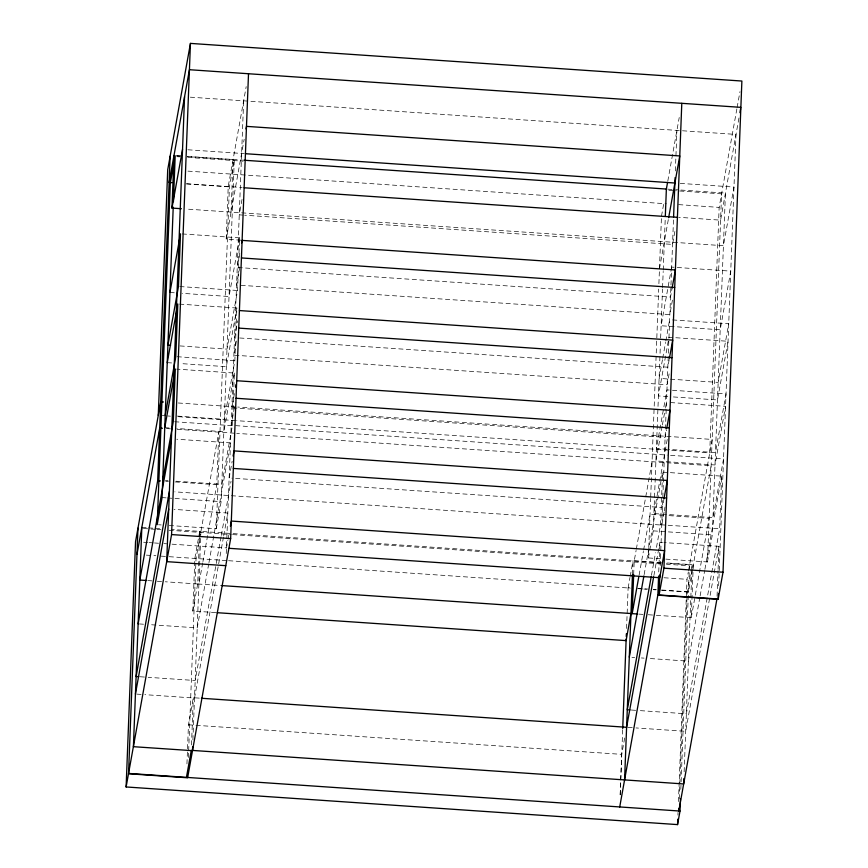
<?xml version="1.0" encoding="UTF-8"?>
<svg xmlns="http://www.w3.org/2000/svg" width="868" height="868" viewBox="0 0 868 868"><rect width="100%" height="100%" fill="white"/><g stroke="black" fill="none" stroke-linecap="round" stroke-linejoin="round"><path stroke-width="0.65" stroke-dasharray="4.34 3.25" d="M186.946 763.916L188.443 724.791L193.314 697.72L200.063 698.176M215.774 612.591L192.826 611.029L194.844 558.406L199.716 531.324L632.989 560.902M188.399 757.493L188.606 752.079M188.66 750.722L196.038 558.525L218.779 432.134L216.761 484.767L202.938 561.563M191.502 744.939L193.314 697.72M192.826 611.029L197.698 583.958L199.716 531.324M192.902 739.894L200.909 531.444L171.376 529.426M241.044 240.197L226.19 239.177L228.219 186.555L246.186 86.637M169.282 525.487L216.273 528.699L229.412 186.891L234.284 159.821L187.282 156.609M231.062 212.107L233.08 159.484M216.273 528.699L221.145 501.628L234.284 159.821M226.244 553.524L243.637 100.818M176.161 481.219L221.817 484.333L232.364 425.678L234.393 373.056L176.649 369.106M177.311 416.097L224.313 419.309L234.859 360.643L236.888 308.021L179.144 304.082M180.012 345.931L227.004 349.142L237.561 290.487L239.579 237.854L181.835 233.915M620.175 794.838L620.685 781.352M620.739 779.996L621.727 754.357L624.971 736.314M620.175 794.806L622.725 728.491M626.566 628.454L628.128 587.723L630.819 587.907M632.479 574.399L633 560.641L661.199 562.572M633.673 574.518L634.193 561.021L636.103 550.431M660.45 558.764L648.363 557.94L650.642 498.492M650.696 497.136L658.693 289.087M658.899 283.673L661.438 217.477M649.752 550.203L653.235 530.858L662.523 289.033M662.577 287.677L663.195 271.467M663.25 270.111L665.279 217.423M658.747 571.969L659.886 542.283L662.577 542.467M656.49 547.372L660.559 524.739L662.577 472.116L721.666 476.152L719.648 528.775L707.431 596.652M660.201 565.556L673.492 219.582M675.358 170.931L676.921 130.395M677.93 815.117L678.027 812.405M678.45 801.565L686.989 579.314L688.313 571.936M679.264 798.842L687.217 591.748L690.7 572.413M680.827 789.381L689.42 565.773L666.44 564.211M684.136 771.804L692.089 564.677L666.57 562.941M656.338 615.293L691.254 617.68L693.272 565.057L666.418 563.224M694.509 551.397L694.574 549.824M736.867 108.912L719.149 207.387L709.72 452.966L236.66 420.676M665.821 559.122L707.442 561.965L721.59 193.846L675.63 190.71M707.442 561.965L712.313 534.894L725.442 193.087L675.76 189.691M717.055 596.24L718.042 570.601M718.086 569.256L718.975 546.319L663.911 542.554M718.661 585.77L735.999 134.421L189.929 97.151M226.19 239.177L244.168 139.26M242.042 199.369L239.253 214.841L243.311 215.112M239.579 237.854L229.033 296.52L182.03 293.308M239.785 253.282L237.235 267.463L670.519 297.04L672.136 288.013M239.807 266.953L236.563 285.008L669.846 314.585L672.624 299.113M236.888 308.021L226.331 366.687L180.674 363.573M234.544 337.63L237.561 320.867M236.422 340.994L233.872 355.175L667.145 384.741L669.467 371.851M234.393 373.056L223.835 431.711L176.833 428.51M202.7 562.887L198.891 584.066L165.321 581.777M234.393 393.616L231.843 407.797L665.127 437.374L666.515 429.638M234.414 407.287L231.17 425.342L664.454 454.908M208.711 564.005L197.21 627.889L150.218 624.678M208.949 562.67L230.497 442.886L176.79 439.219M229.152 477.964L232.168 461.201M221.058 536.771L195.191 680.512L148.189 677.311M221.297 535.437L231.029 481.328M223.488 537.01L194.519 698.056L144.837 694.66M223.727 535.675L227.807 513.053L174.088 509.386M226.45 548.131L227.85 540.395M228.078 539.104L229.011 533.95M661.492 216.132L664.042 201.951M667.807 181.054L679.232 117.495M659.474 268.755L668.414 219.018M674.859 231.517L672.537 244.418L244.657 215.21M662.447 359.71L659.094 378.383L718.172 382.408L728.729 323.753L672.331 319.901M662.685 358.375L665.572 342.383M665.81 341.048L669.64 319.717M628.128 587.972L629.984 577.404M630.211 576.374L633 560.641M669.206 359.471L667.817 367.207L237.235 337.815M636.331 549.108L652.063 461.711M662.154 426.286L655.915 460.951L715.004 464.977L725.55 406.322L669.152 402.47M662.392 424.951L665.268 408.958M665.517 407.624L666.472 402.285M639.076 575.245L643.362 551.408M643.6 550.084L650.034 514.333L666.147 515.44M667.232 439.447L653.897 513.574L712.975 517.61L723.532 458.944L667.134 455.092M644.143 574.605L662.577 472.116M648.363 557.94L649.524 551.484M664.053 498.514L662.425 507.541L231.854 478.149M651.456 575.321L655.535 552.688M664.074 512.185L661.752 525.075L174.761 491.841M664.302 510.894L664.996 507.031M737.106 107.578L739.97 91.661M653.897 575.56L659.886 542.283M738.961 117.972L720.581 220.157L678.678 217.304M688.541 570.699L712.151 439.436L237.745 407.049M690.928 571.122L692.089 564.677M692.48 569.484L688.411 592.095L661.383 590.251M692.718 568.149L711.142 465.747L236.736 433.36M691.254 617.68L695.062 596.49M695.301 595.166L709.123 518.37L667.492 515.527M699.879 597.271L688.378 661.156L649.438 658.497M700.118 595.936L704.664 570.645M704.903 569.321L721.666 476.152M707.192 597.987L686.36 713.778L639.358 710.577M718.975 546.319L685.687 731.323L636.005 727.937M187.9 149.773L244.32 153.625M680.262 183.387L733.981 187.054L723.424 245.709L185.405 208.993M176.692 155.632L180.718 155.904M187.434 156.359L242.53 160.124M667.709 189.148L674.425 189.604M176.54 155.882L180.566 156.153M176.898 156.674L179.6 156.858M187.716 157.412L243.127 161.188M668.87 190.255L674.284 190.624M187.976 171.126L666.44 203.785M678.602 204.62L719.149 207.387M186.696 183.723L242.118 187.499M186.436 183.962L229.412 186.891M179.817 286.538L237.561 290.487M169.944 292.483L175.314 292.852M177.126 356.705L234.859 360.643M667.817 396.557L658.421 395.916L668.968 337.261L728.057 341.287L717.5 399.953L673.188 396.926M167.253 362.65L172.623 363.019M178.276 402.991L236.4 406.962M667.134 449.277L656.392 448.55L666.95 389.884L726.028 393.92L715.482 452.575L668.479 449.374M162.327 415.609L166.385 415.88M167.73 415.978L170.432 416.163M178.548 416.716L235.315 420.589M174.62 421.739L232.364 425.678M164.746 427.685L170.117 428.043M166.406 428.564L170.508 428.846M177.148 429.302L235.38 433.273M165.419 480.492L168.099 480.677M165.734 481.284L168.414 481.469M175.13 481.924L216.761 484.767M660.559 524.739L719.648 528.775M653.235 530.858L712.313 534.894M162.066 497.592L166.092 497.863M167.437 497.961L221.145 501.628M158.54 524.76L161.22 524.945M141.831 527.418L147.202 527.777M148.547 527.874L153.918 528.243M155.253 528.33L160.634 528.699M634.193 561.021L661.047 562.855M143.383 528.504L155.546 529.339M156.902 529.437L160.949 529.708M169.065 530.261L231.235 534.504M232.591 534.601L661.036 563.842M143.654 542.229L147.701 542.511M149.057 542.598L153.115 542.88M154.461 542.967L158.518 543.249M163.922 543.618L166.623 543.802M172.038 544.171L226.092 547.86M664.009 577.752L686.989 579.314M637.535 588.363L648.277 589.09M653.647 589.459L656.327 589.643M661.698 590.012L687.217 591.748M146.356 555.129L155.893 555.748M161.133 556.138L168.056 556.572M169.184 556.692L227.524 560.63M228.588 560.706L630.298 588.124M638.403 588.678L642.461 588.949M643.806 589.046L646.508 589.231M653.268 589.687L655.969 589.871M197.698 583.958L220.646 585.52M147.864 580.583L151.889 580.866M157.26 581.235L163.976 581.69M638.881 614.099L642.917 614.381M648.288 614.739L654.993 615.206M631.98 657.304L634.671 657.488M641.387 657.955L644.067 658.128M139.477 623.951L143.502 624.222M631.307 710.024L638.023 710.48M140.139 676.758L146.855 677.214M627.944 727.384L634.66 727.84M136.775 694.118L143.491 694.574M188.443 724.791L621.727 754.357M671.669 267.094L661.112 325.75L720.19 329.786L730.747 271.131L671.669 267.094"/><path stroke-width="1.3" d="M680.469 798.864L680.002 811.059L677.561 824.6L126.12 786.961L135.538 541.675L160.71 401.797L163.412 401.982M137.979 528.135L128.54 773.757L187.618 777.793L230.649 538.594L248.508 73.747M141.831 527.418L133.412 746.686L192.501 750.679L192.653 746.632M158.269 415.327L167.708 169.748L190.439 43.4L741.88 81.039L723.011 572.207L718.14 599.278L659.062 595.242L659.843 574.974M146.518 580.497L139.813 580.041L157.672 480.731L170.139 156.207M181.379 208.711L171.983 208.07L174.001 155.448M173.22 207.126L162.066 497.592L157.195 524.663L170.323 182.855L175.195 155.784L173.426 201.723M184.558 96.782L166.699 561.639L225.778 565.676M126.12 786.961L171.571 534.569L190.439 43.4M622.725 728.491L626.154 639.152M626.262 636.548L626.37 633.738M624.58 779.92L632.479 574.399M637.546 614.012L632.175 613.643L633.673 574.518M665.322 216.078L666.364 189.05L667.568 182.388M619.709 806.99L657.868 594.905L658.595 576.016M673.59 216.881L675.098 177.625M659.062 595.242L663.933 568.171L681.792 103.314M677.561 824.6L677.767 819.175M678.895 808.314L678.798 811.027L716.946 598.942L657.868 594.905M683.875 778.531L683.669 783.945L191.296 750.343L186.425 777.413M718.14 599.278L718.346 593.875M171.983 208.07L182.53 149.415M169.944 292.483L180.501 233.828L178.472 286.451L167.925 345.106L170.605 345.29M167.253 362.65L177.799 303.995L175.781 356.618L165.224 415.273M136.96 554.489L159.701 428.108L162.403 428.293M164.746 427.685L175.303 369.019L173.285 421.642L162.728 480.308M138.131 623.853L171.419 438.85M169.39 491.472L136.113 676.487L138.793 676.66M135.43 694.02L168.718 509.017M246.024 128.952L246.49 126.37L679.763 155.947L668.664 217.684M241.64 242.964L242.107 240.393L675.391 269.959L672.136 288.013M235.553 387.171L236.02 384.589M233.091 456.047L233.785 452.185M230.4 526.214L231.322 521.06L664.606 550.627L659.734 577.708L229.152 548.316M669.445 358.18L672.689 340.126L239.416 310.56M632.175 613.643L638.837 576.569M666.743 428.347L669.998 410.293L236.714 380.726M629.3 657.13L643.904 575.94M664.053 498.514L667.297 480.46L234.024 450.893M651.217 576.656L627.271 709.753L629.962 709.937M626.598 727.286L653.658 576.894M739.916 112.656L740.643 108.641M740.871 107.35L189.43 69.711L169.13 182.519L171.831 182.703M245.666 153.723L674.892 183.018M243.886 160.222L666.364 189.05M244.125 187.77L677.409 217.336M241.434 257.937L674.707 287.503M238.733 328.104L672.016 357.67M236.042 398.26L669.326 427.837M233.351 468.427L666.624 498.004M157.672 480.731L160.363 480.915M171.571 534.569L230.649 538.594M663.933 568.171L723.011 572.207M221.991 585.607L630.971 613.524L626.099 640.606L217.119 612.689M201.419 698.263L626.598 727.286M128.551 773.421L680.002 811.059"/></g></svg>
